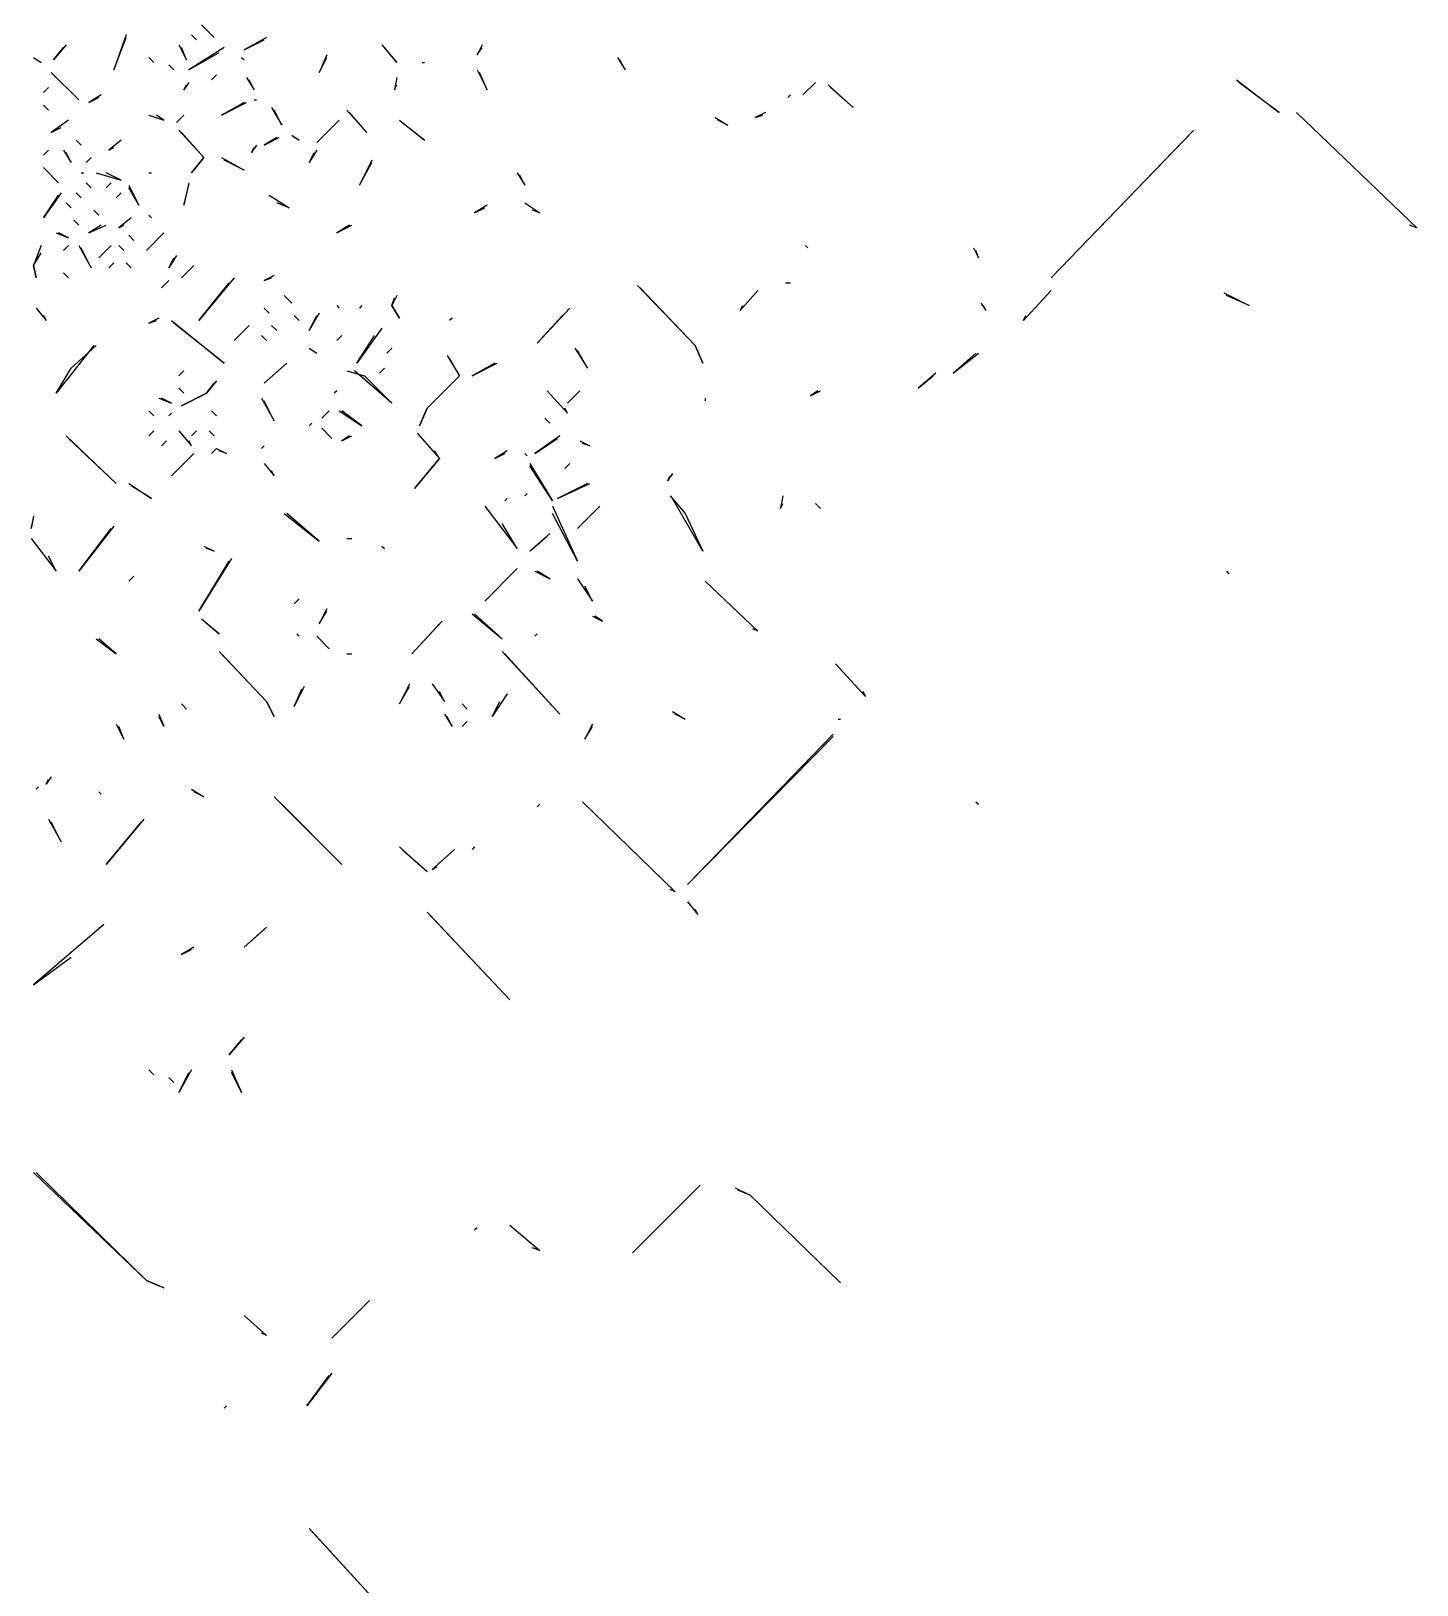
# Model space of a CAD drawing. Extents: x 1 to 2775, y -31 to 2075.
# Drawn here: x 2479.2 to 2571.3, y 1299.6 to 1402.9 of the extents above; entities that cross this region are included whole.
import ezdxf

# ---------------------------------------------------------------- set-up
doc = ezdxf.new("R2010")
doc.units = 0
doc.layers.add('LINEWORK', color=4, linetype='CONTINUOUS')

msp = doc.modelspace()

# ---------------------------------------------------------------- linework, layer by layer
at = {"layer": 'LINEWORK'}
for points in [[(2490.5, 1403.3333), (2491.3333, 1402.5)], [(2485.5, 1402.6667), (2484.6667, 1400.3333), (2485.5, 1402.5)], [(2489.8333, 1402.6667), (2490.1667, 1402.3333)], [(2494.8333, 1402.5), (2493.3333, 1401.6667), (2494.6667, 1402.3333)], [(2481.5, 1402), (2480.6667, 1401), (2481.3333, 1401.8333)], [(2489, 1402), (2489.5, 1401), (2489.1667, 1401.8333)], [(2492, 1401.8333), (2489.6667, 1400.3333), (2491.6667, 1401.5)], [(2498.8333, 1401.3333), (2498.3333, 1400.1667), (2498.8333, 1401.1667)], [(2502.5, 1402), (2503.5, 1400.8333), (2502.6667, 1401.8333)], [(2509.1667, 1402), (2508.8333, 1401.3333), (2509.1667, 1401.8333)], [(2479.3333, 1401.1667), (2479.8333, 1400.8333), (2479.5, 1401)], [(2480.5, 1400.1667), (2482.3333, 1398.3333)], [(2487, 1401.1667), (2487.3333, 1400.8333)], [(2488.3333, 1400.6667), (2488.6667, 1400.3333)], [(2493.1667, 1401.1667), (2493.3333, 1401)], [(2505.1667, 1400.8333), (2505.3333, 1400.8333)], [(2508.8333, 1400.3333), (2509.5, 1399), (2509, 1400.1667)], [(2518.1667, 1401.1667), (2518.6667, 1400.3333), (2518.3333, 1401)], [(2480.3333, 1399.1667), (2480, 1398.8333)], [(2489.6667, 1399.5), (2489.3333, 1399), (2489.5, 1399.3333)], [(2491.5, 1400), (2491.1667, 1399.6667)], [(2493.5, 1399.8333), (2494, 1399), (2493.6667, 1399.6667)], [(2503.5, 1399.8333), (2503.3333, 1399), (2503.5, 1399.3333)], [(2531.3333, 1399.5), (2530.5, 1398.6667)], [(2532.1667, 1399.3333), (2533.8333, 1397.8333), (2532.3333, 1399.1667)], [(2559.3333, 1399.6667), (2562.1667, 1397.5), (2559.5, 1399.5)], [(2483.8333, 1398.6667), (2483, 1398.1667), (2483.6667, 1398.5)], [(2493.3333, 1398.1667), (2491.8333, 1397.3333), (2493.5, 1398.1667)], [(2494, 1398.3333), (2494.1667, 1398.3333)], [(2529.6667, 1398.6667), (2529.5, 1398.5)], [(2480, 1398), (2480.3333, 1397.6667)], [(2487, 1397.3333), (2488, 1397), (2487.5, 1397.3333)], [(2489.3333, 1397.3333), (2488.8333, 1396.8333)], [(2495.1667, 1397.8333), (2495.8333, 1396.6667), (2495.3333, 1397.6667)], [(2500.1667, 1397.6667), (2501.5, 1396.1667), (2500.3333, 1397.5)], [(2524.6667, 1397.1667), (2525.5, 1396.6667), (2524.8333, 1397)], [(2528, 1397.5), (2527.3333, 1397.1667), (2527.8333, 1397.3333)], [(2563.3333, 1397.5), (2571.3333, 1389.8333), (2570.8333, 1390)], [(2481.6667, 1397), (2480.5, 1396.1667), (2481.1667, 1396.5)], [(2489, 1396.3333), (2490.6667, 1394.5), (2489.8333, 1393.5), (2490.6667, 1394.5), (2489.1667, 1396.1667)], [(2499.6667, 1397), (2498.1667, 1395.5)], [(2503.6667, 1397), (2505.3333, 1395.6667), (2503.8333, 1396.8333)], [(2556.5, 1396.3333), (2547, 1386.5), (2556.3333, 1396.1667)], [(2480.3333, 1395), (2480, 1394.6667)], [(2481.3333, 1395), (2481.8333, 1394.1667), (2481.5, 1394.8333)], [(2482.1667, 1395.6667), (2482.5, 1395.3333)], [(2485.1667, 1395.6667), (2484.3333, 1395), (2484.6667, 1395.1667)], [(2494.1667, 1395.3333), (2493.8333, 1394.8333), (2494, 1395.1667)], [(2495.5, 1395.8333), (2494.6667, 1395.3333), (2495.6667, 1395.8333)], [(2496.5, 1396), (2497, 1395.6667), (2496.6667, 1395.8333)], [(2498.1667, 1395), (2497.6667, 1394.1667), (2498, 1394.8333)], [(2483.1667, 1394.5), (2482.8333, 1394.1667)], [(2491.8333, 1394.5), (2493.3333, 1393.6667), (2492, 1394.3333)], [(2501.8333, 1394.3333), (2501, 1392.6667), (2501.8333, 1394.1667)], [(2480, 1393.8333), (2481, 1392.8333)], [(2482.5, 1393.5), (2482.6667, 1393.5)], [(2483.5, 1393.5), (2485.1667, 1393), (2484.1667, 1393.5)], [(2487, 1393.5), (2487.1667, 1393.5)], [(2511.5, 1393.5), (2512, 1392.6667), (2511.6667, 1393.3333)], [(2481.1667, 1392.1667), (2480, 1390.5), (2481, 1392)], [(2482.1667, 1392.1667), (2482.5, 1391.8333)], [(2482.8333, 1392.8333), (2483.1667, 1392.5)], [(2484.5, 1392.8333), (2484.1667, 1392.5)], [(2485.1667, 1392.1667), (2484.8333, 1391.8333)], [(2485.6667, 1392.6667), (2486.3333, 1391.3333), (2485.6667, 1392.5)], [(2489.6667, 1392.8333), (2489.3333, 1391.3333), (2489.6667, 1392.6667)], [(2495, 1392), (2496.3333, 1391.1667), (2495.5, 1391.5)], [(2481.5, 1391.5), (2481.8333, 1391.1667)], [(2483.3333, 1391), (2483.6667, 1390.6667)], [(2509.5, 1391.3333), (2508.6667, 1390.8333), (2509.3333, 1391.1667)], [(2512, 1391.5), (2513, 1390.8333), (2512.5, 1391)], [(2482, 1390.3333), (2482.3333, 1390)], [(2483.8333, 1390), (2483, 1389.5), (2484.1667, 1390)], [(2485.8333, 1390.5), (2485, 1389.8333), (2485.3333, 1390)], [(2487, 1390.6667), (2487.1667, 1390.5)], [(2500.3333, 1390), (2499.5, 1389.5), (2500.5, 1390)], [(2480.8333, 1389.5), (2481.6667, 1389.1667), (2481, 1389.5)], [(2485.6667, 1389.3333), (2486, 1389)], [(2488, 1389.5), (2486.8333, 1388.3333)], [(2479.8333, 1388.6667), (2479.3333, 1387.3333), (2479.5, 1386.5), (2479.3333, 1387.3333), (2479.8333, 1388.1667)], [(2481.6667, 1388.6667), (2481.3333, 1388.3333)], [(2482.3333, 1388.6667), (2483.1667, 1387.1667), (2482.5, 1388.5)], [(2484.5, 1388.6667), (2483.6667, 1387.8333)], [(2485, 1388.6667), (2485.3333, 1388.3333)], [(2488.8333, 1388), (2488.3333, 1387.1667), (2488.6667, 1387.8333)], [(2530.6667, 1388.6667), (2530.8333, 1388.5)], [(2541.8333, 1388.5), (2542.1667, 1387.8333), (2542, 1388.3333)], [(2481.3333, 1386.8333), (2481.6667, 1386.5)], [(2484.6667, 1387.5), (2484.3333, 1387.1667)], [(2485.5, 1387.5), (2485.8333, 1387.1667)], [(2490, 1387.3333), (2489.1667, 1386.5)], [(2488.3333, 1386.3333), (2487.8333, 1385.8333)], [(2492.6667, 1386.5), (2490.3333, 1383.6667), (2492.3333, 1386.1667)], [(2495.3333, 1386.6667), (2494.6667, 1386.3333), (2495.1667, 1386.5)], [(2519.5, 1386), (2523.3333, 1382), (2523.8333, 1380.8333), (2523.3333, 1382), (2519.6667, 1385.8333)], [(2529.3333, 1386.1667), (2529.6667, 1386.1667)], [(2496, 1385.3333), (2496.5, 1384.8333)], [(2499.5, 1384.6667), (2499.6667, 1384.5)], [(2501.1667, 1384.6667), (2501, 1384.5)], [(2503.5, 1385.3333), (2503.1667, 1384.6667), (2503.6667, 1383.8333), (2503.1667, 1384.6667), (2503.3333, 1385.1667)], [(2527.5, 1385.6667), (2526.3333, 1384.3333), (2526.5, 1384.6667)], [(2542.3333, 1384.8333), (2542.6667, 1384.3333), (2542.5, 1384.6667)], [(2547, 1385.6667), (2545.1667, 1383.6667), (2545.3333, 1384)], [(2558.5, 1385.5), (2560.1667, 1384.6667), (2558.6667, 1385.3333)], [(2479.5, 1384.5), (2480.1667, 1383.6667), (2480, 1384)], [(2487.6667, 1383.8333), (2487, 1383.5), (2487.5, 1383.6667)], [(2488.5, 1383.6667), (2492, 1380.8333), (2488.6667, 1383.5)], [(2494.6667, 1384.5), (2495, 1384.1667)], [(2496.6667, 1384), (2497, 1383.6667)], [(2498.3333, 1384.1667), (2497.6667, 1383), (2498.1667, 1384)], [(2507.1667, 1383.8333), (2507, 1383.6667)], [(2515, 1384.5), (2512.8333, 1382.1667), (2514.5, 1384)], [(2493.6667, 1383.3333), (2492.6667, 1382.3333)], [(2494.5, 1382.6667), (2494.8333, 1382.3333)], [(2495.1667, 1383.3333), (2495.5, 1383)], [(2499.8333, 1382.6667), (2499.5, 1382.3333)], [(2502.5, 1383.1667), (2500.8333, 1380.8333), (2502, 1382.6667)], [(2483.3333, 1382), (2480.8333, 1378.8333), (2481.8333, 1380.5), (2483.5, 1382)], [(2497.6667, 1381.8333), (2498.1667, 1381.5), (2497.8333, 1381.6667)], [(2503.1667, 1381.8333), (2502.8333, 1381.5)], [(2515.3333, 1381.8333), (2516.1667, 1380.5), (2515.5, 1381.6667)], [(2496.1667, 1380.8333), (2494.6667, 1379.5), (2496, 1380.6667)], [(2506.8333, 1381.3333), (2507.6667, 1380), (2505.5, 1377.8333), (2505, 1376.6667), (2505.5, 1377.8333), (2507.6667, 1380), (2507, 1381.1667)], [(2510, 1380.8333), (2508.5, 1380), (2510.1667, 1380.8333)], [(2542, 1381.5), (2540.5, 1380.1667), (2542.1667, 1381.5)], [(2489.3333, 1380.3333), (2489, 1380)], [(2491.5, 1379.6667), (2490.8333, 1378.8333), (2489.1667, 1378), (2490.8333, 1378.8333), (2491.3333, 1379.5)], [(2500.1667, 1380.3333), (2501.3333, 1380), (2503.1667, 1378.1667), (2500.6667, 1380.3333)], [(2502.6667, 1380.5), (2502.3333, 1380.1667)], [(2539.3333, 1380.1667), (2538.1667, 1379.1667), (2539.1667, 1380)], [(2487.6667, 1378.5), (2488.5, 1378.1667), (2487.8333, 1378.5)], [(2489, 1379.1667), (2489.3333, 1378.8333)], [(2494.5, 1378.5), (2495.3333, 1377), (2494.6667, 1378.3333)], [(2499.5, 1379), (2499.3333, 1378.8333)], [(2513.5, 1379), (2514.8333, 1377.5), (2514.6667, 1377.8333)], [(2515.6667, 1379), (2514.8333, 1378.1667)], [(2524, 1378.5), (2524, 1378.3333)], [(2531.5, 1379), (2531, 1378.6667), (2531.6667, 1379)], [(2487, 1377.6667), (2487.3333, 1377.3333)], [(2488.5, 1377.5), (2488.3333, 1377.3333)], [(2491.1667, 1377.6667), (2491.5, 1377.3333)], [(2499, 1377.6667), (2498.5, 1377.1667)], [(2499.6667, 1377.6667), (2501.1667, 1376.6667), (2499.8333, 1377.6667)], [(2497.8333, 1376.8333), (2497.6667, 1376.6667)], [(2498.5, 1376.5), (2499.1667, 1375.8333)], [(2513.3333, 1377.1667), (2513.6667, 1376.8333)], [(2481.5, 1376), (2484.8333, 1372.8333), (2481.6667, 1375.8333)], [(2487.3333, 1376.3333), (2487, 1376)], [(2488.1667, 1375.6667), (2487.8333, 1375.3333)], [(2489, 1376.3333), (2489.8333, 1375.3333), (2489.6667, 1375.6667)], [(2490.1667, 1376.3333), (2489.8333, 1376)], [(2491, 1376.3333), (2491.3333, 1376)], [(2500.3333, 1376), (2499.8333, 1375.6667), (2500.5, 1376)], [(2504.8333, 1376.1667), (2506.3333, 1374.5), (2504.6667, 1372.5), (2506.3333, 1374.5), (2506, 1375)], [(2514.3333, 1376), (2512.6667, 1374.8333), (2514.1667, 1375.8333)], [(2515.6667, 1375.6667), (2516.3333, 1375.3333), (2515.8333, 1375.5)], [(2490, 1374.8333), (2488.5, 1373.3333)], [(2491.5, 1375.1667), (2491.1667, 1374.8333), (2491.5, 1375.1667), (2492.1667, 1374.8333), (2491.6667, 1375)], [(2494.6667, 1375.3333), (2494.5, 1375.1667)], [(2510.8333, 1375), (2510, 1374.5), (2510.6667, 1374.8333)], [(2512, 1374.8333), (2512.1667, 1374.6667)], [(2494.6667, 1374.1667), (2495.3333, 1373.3333), (2495.1667, 1373.6667)], [(2512.3333, 1374.1667), (2513.8333, 1371.6667), (2512.3333, 1374)], [(2515, 1374.1667), (2514.6667, 1373.8333)], [(2521.8333, 1373.5), (2521.5, 1373), (2521.6667, 1373.3333)], [(2485.6667, 1372.8333), (2487.1667, 1371.8333), (2485.8333, 1372.6667)], [(2516.1667, 1372.8333), (2514.1667, 1371.8333), (2516.3333, 1372.8333)], [(2509.3333, 1371.3333), (2511.5, 1368.5), (2510.5, 1370.1667)], [(2510.8333, 1371.8333), (2510.6667, 1371.6667)], [(2512.1667, 1372.1667), (2512, 1372)], [(2513.8333, 1371.3333), (2515.5, 1367.6667), (2513.8333, 1370.8333)], [(2517, 1371.3333), (2515.5, 1369.8333)], [(2521.6667, 1372), (2522.6667, 1370.8333), (2523.8333, 1368.3333), (2521.8333, 1371.8333)], [(2529.1667, 1372), (2529, 1371.1667), (2529.1667, 1371.5)], [(2531.3333, 1371.5), (2531.6667, 1371.1667)], [(2479.3333, 1370.6667), (2479.1667, 1369.8333), (2479.3333, 1370.5)], [(2496, 1370.8333), (2498.3333, 1369), (2496.1667, 1370.8333)], [(2479.1667, 1369.1667), (2480.8333, 1367), (2480.3333, 1368)], [(2484.6667, 1370), (2482.3333, 1367), (2484.5, 1369.8333)], [(2500.1667, 1369.1667), (2500.5, 1369.1667)], [(2513.6667, 1369.5), (2512.3333, 1368.3333), (2513.5, 1369.3333)], [(2490.6667, 1368.6667), (2491.3333, 1368.3333), (2490.8333, 1368.5)], [(2502.5, 1368.6667), (2502.6667, 1368.5)], [(2492.5, 1367.8333), (2490.3333, 1364.3333), (2492.3333, 1367.6667)], [(2511.5, 1367.1667), (2509.3333, 1365)], [(2486, 1366.6667), (2485.6667, 1366.3333)], [(2512.6667, 1367), (2513.6667, 1366.5), (2512.8333, 1367)], [(2515.5, 1366.5), (2516.5, 1365), (2516, 1366)], [(2524, 1366.3333), (2527.5, 1363), (2527.1667, 1363.1667)], [(2558.6667, 1367), (2558.8333, 1366.8333)], [(2497, 1365.1667), (2496.6667, 1364.8333)], [(2498.8333, 1364.5), (2498.3333, 1363.5), (2498.8333, 1364.3333)], [(2508.5, 1364.1667), (2510.5, 1362.5), (2508.6667, 1364.1667)], [(2516.5, 1364), (2517.1667, 1363.6667), (2516.6667, 1364)], [(2490.5, 1363.8333), (2491.6667, 1362.8333), (2490.6667, 1363.6667)], [(2506.5, 1363.6667), (2504.5, 1361.5), (2506.3333, 1363.5)], [(2483.5, 1362.5), (2484.8333, 1361.5), (2483.6667, 1362.5)], [(2496.8333, 1362.8333), (2497, 1362.6667)], [(2498.1667, 1362.6667), (2499, 1361.8333)], [(2512.8333, 1362.8333), (2512.6667, 1362.6667)], [(2491.6667, 1361.6667), (2494.8333, 1358.3333), (2495.3333, 1357.3333), (2494.8333, 1358.3333), (2491.8333, 1361.5)], [(2500.1667, 1361.5), (2500.5, 1361.5)], [(2510.5, 1361.6667), (2514.3333, 1357.5), (2510.6667, 1361.5)], [(2532.6667, 1360.8333), (2534.6667, 1358.6667), (2534.5, 1359)], [(2497.3333, 1359.3333), (2496.6667, 1358), (2497.1667, 1359.1667)], [(2504.3333, 1359.5), (2503.6667, 1358.1667), (2504.3333, 1359.3333)], [(2505.8333, 1359.5), (2506.6667, 1358.3333), (2506.3333, 1359)], [(2510.8333, 1358.8333), (2509.8333, 1357.3333), (2510.3333, 1358.3333)], [(2489.1667, 1358.1667), (2489.5, 1357.8333)], [(2507.8333, 1358.1667), (2508.1667, 1357.8333)], [(2484.8333, 1356.8333), (2485.3333, 1355.8333), (2485, 1356.6667)], [(2487.6667, 1357.5), (2488, 1356.6667), (2487.6667, 1357.3333)], [(2506.6667, 1357.5), (2507.1667, 1356.6667), (2506.8333, 1357.3333)], [(2508.1667, 1357), (2507.8333, 1356.6667)], [(2516.5, 1356.8333), (2516, 1355.8333), (2516.5, 1356.6667)], [(2521.8333, 1357.6667), (2522.6667, 1357.1667), (2522, 1357.5)], [(2532.8333, 1357.1667), (2533, 1357.1667)], [(2532.5, 1356.1667), (2522.8333, 1346.1667), (2532.5, 1356)], [(2479.6667, 1352.6667), (2479.5, 1352.5)], [(2480.5, 1353.3333), (2480.1667, 1352.8333), (2480.3333, 1353.1667)], [(2483.6667, 1352.3333), (2483.8333, 1352.1667)], [(2489.8333, 1352.5), (2490.6667, 1352), (2490, 1352.3333)], [(2495.3333, 1352), (2499.8333, 1347.5), (2495.8333, 1351.5)], [(2515.8333, 1351.6667), (2522, 1345.6667), (2521.6667, 1345.8333)], [(2542, 1351.6667), (2542.1667, 1351.5)], [(2513, 1351.5), (2512.8333, 1351.3333)], [(2480.3333, 1350.5), (2481.1667, 1349), (2480.5, 1350.3333)], [(2486.6667, 1350.5), (2484.1667, 1347.5), (2486.5, 1350.3333)], [(2503.6667, 1348.6667), (2505.5, 1347), (2503.8333, 1348.5)], [(2507.3333, 1348.5), (2505.8333, 1347.1667), (2506.1667, 1347.3333)], [(2508.6667, 1348.6667), (2508.5, 1348.5)], [(2522.8333, 1345), (2523.5, 1344.1667), (2523.3333, 1344.5)], [(2484, 1343.5), (2479.3333, 1339.5), (2481.8333, 1341.3333)], [(2494.8333, 1343.3333), (2493.3333, 1342), (2494.6667, 1343.1667)], [(2505.5, 1344.3333), (2511, 1338.5), (2505.6667, 1344.1667)], [(2490, 1342), (2489.1667, 1341.5), (2489.8333, 1341.8333)], [(2493.3333, 1336), (2492.3333, 1334.8333), (2493.1667, 1335.8333)], [(2487, 1333.8333), (2487.3333, 1333.5)], [(2488.3333, 1333.3333), (2488.6667, 1333)], [(2489.8333, 1333.8333), (2489, 1332.3333), (2489.6667, 1333.6667)], [(2492.5, 1333.8333), (2493.1667, 1332.3333), (2492.5, 1333.6667)], [(2479.3333, 1327), (2486.8333, 1319.8333), (2488, 1319.3333), (2486.8333, 1319.8333), (2479.5, 1327)], [(2523.6667, 1326.1667), (2519.1667, 1321.6667)], [(2526, 1326), (2527, 1325.5), (2533, 1319.6667), (2527, 1325.5), (2526.1667, 1325.8333)], [(2508.8333, 1323.3333), (2508.6667, 1323.1667)], [(2511, 1323.5), (2513, 1321.8333), (2512.5, 1322)], [(2493.3333, 1317.5), (2494.8333, 1316.1667), (2494.5, 1316.3333)], [(2501.6667, 1318.5), (2499.1667, 1316)], [(2499.1667, 1313.6667), (2497.5, 1311.5), (2499, 1313.5)], [(2492.1667, 1311.5), (2492, 1311.3333)], [(2497.6667, 1303.3333), (2503, 1297.5), (2497.8333, 1303.1667)]]:
    msp.add_lwpolyline(points, dxfattribs=at)

doc.saveas('drawing.dxf')
